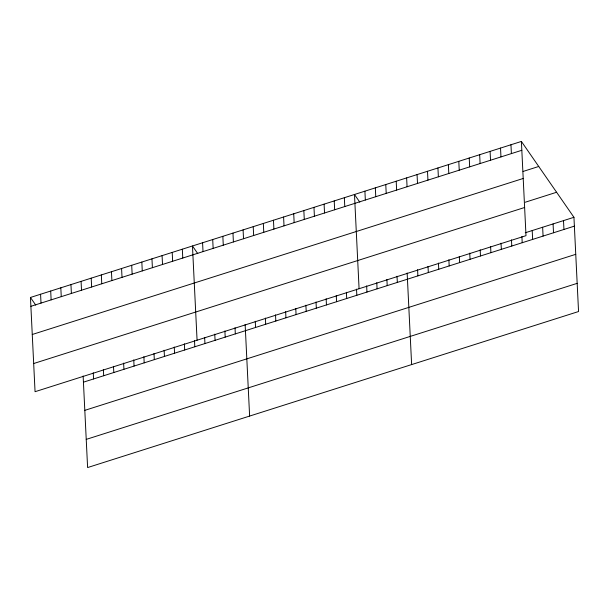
<?xml version="1.0" encoding="UTF-8"?>
<svg xmlns="http://www.w3.org/2000/svg" width="609" height="609" viewBox="0 0 609 609"><rect width="100%" height="100%" fill="white"/><g stroke="black" fill="none" stroke-linecap="round" stroke-linejoin="round"><path stroke-width="0.91" d="M521.395 141.44L526.001 235.675L35.056 391.701L30.45 297.466L521.395 141.44L573.944 217.299L578.55 311.534L87.605 467.56L83.129 375.981M30.884 306.312L521.829 150.286M523.085 171.449L538.737 166.47M32.262 334.493L523.207 178.467M525.301 202.211L556.603 192.261M33.678 363.527L524.623 207.494M525.255 232.767L573.944 217.299M83.433 382.17L574.371 226.145M84.811 410.352L575.749 254.326M86.227 439.386L577.172 283.352M359.774 202.135L354.476 194.492L359.082 288.727M197.758 253.626L192.459 245.975L197.072 340.21M30.45 297.466L35.748 305.117M563.508 220.61L563.942 229.464M553.079 223.929L553.512 232.775M542.642 227.248L543.076 236.094M532.213 230.56L532.647 239.406M521.905 236.528L522.21 242.725M510.959 144.752L511.393 153.605M511.476 239.847L511.781 246.036M500.529 148.071L500.963 156.916M501.04 243.158L501.344 249.355M490.093 151.382L490.527 160.236M490.61 246.478L490.915 252.674M479.664 154.701L480.098 163.547M480.181 249.789L480.478 255.986M469.227 158.013L469.661 166.866M469.745 253.108L470.049 259.305M458.798 161.332L459.232 170.177M459.315 256.427L459.612 262.616M448.369 164.651L448.795 173.496M448.879 259.738L449.183 265.935M437.932 167.962L438.366 176.808M438.45 263.058L438.754 269.247M427.503 171.281L427.937 180.127M428.013 266.369L428.317 272.566M417.066 174.593L417.5 183.438M417.584 269.688L417.888 275.877M406.637 177.912L407.071 186.757M407.147 272.999L411.631 364.585M396.2 181.223L396.634 190.077M397.022 276.22L397.327 282.416M385.771 184.542L386.205 193.388M386.898 279.44L387.202 285.629M375.334 187.854L375.768 196.707M376.773 282.66L377.078 288.849M364.905 191.173L365.339 200.018M366.648 285.872L366.953 292.069M356.524 289.092L356.828 295.289M344.344 197.704L344.778 206.55M346.399 292.312L346.696 298.501M334.219 200.924L334.653 209.77M336.267 295.525L336.571 301.721M324.095 204.144L324.528 212.99M326.142 298.745L326.447 304.942M313.97 207.357L314.404 216.21M316.018 301.965L316.322 308.162M303.845 210.577L304.279 219.423M305.893 305.185L306.198 311.374M293.721 213.797L294.155 222.643M295.768 308.398L296.073 314.594M283.596 217.017L284.022 225.863M285.644 311.618L285.948 317.814M273.464 220.23L273.898 229.083M275.519 314.838L275.816 321.027M263.339 223.45L263.773 232.295M265.387 318.058L265.691 324.247M253.215 226.67L253.648 235.516M255.262 321.27L255.567 327.467M243.09 229.89L243.524 238.736M245.138 324.49L249.621 416.069M232.965 233.102L233.399 241.956M235.013 327.711L235.318 333.899M222.841 236.322L223.275 245.168M224.888 330.931L225.193 337.12M212.716 239.543L213.142 248.388M214.764 334.143L215.068 340.34M202.584 242.763L203.018 251.608M204.639 337.363L204.936 343.56M194.507 340.583L194.811 346.772M182.335 249.195L182.769 258.041M184.382 343.803L184.687 349.992M172.21 252.415L172.644 261.261M174.258 347.016L174.562 353.212M162.085 255.635L162.519 264.481M164.133 350.236L164.438 356.432M151.961 258.848L152.395 267.694M154.008 353.456L154.313 359.645M141.836 262.068L142.262 270.914M143.884 356.668L144.188 362.865M131.704 265.288L132.138 274.134M133.759 359.889L134.056 366.085M121.579 268.5L122.013 277.354M123.627 363.109L123.931 369.305M111.455 271.721L111.889 280.566M113.502 366.329L113.807 372.518M101.33 274.941L101.764 283.786M103.378 369.541L103.682 375.738M91.205 278.161L91.639 287.006M93.253 372.761L93.558 378.958M81.081 281.373L81.515 290.227M70.956 284.593L71.382 293.439M60.824 287.813L61.258 296.659M50.699 291.033L51.133 299.879M40.575 294.246L41.009 303.099"/></g></svg>
